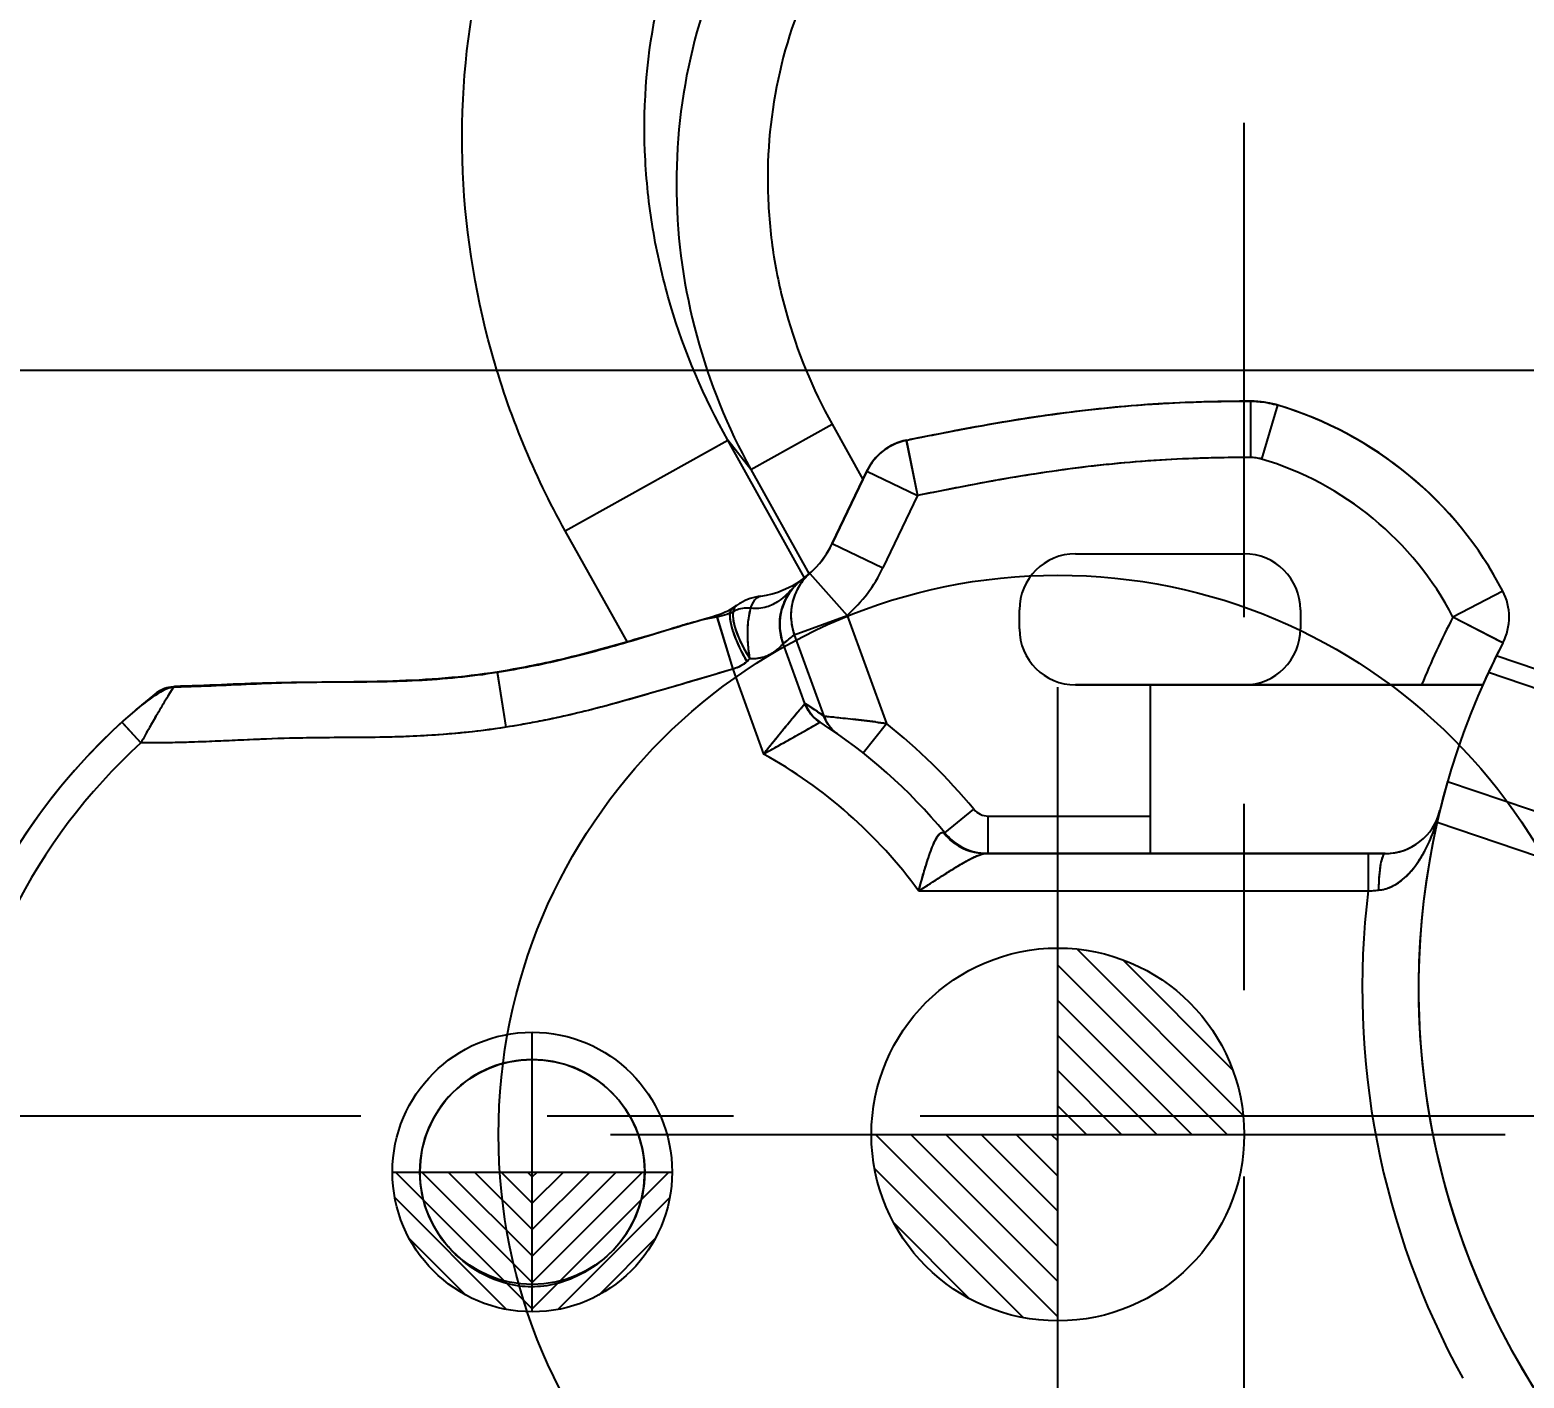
# Model space of a CAD drawing. Header units: millimetres. Extents: x 23075 to 24509, y -21593 to -20579.
# Drawn here: x 23832.64 to 23840.66, y -20850.29 to -20843.06 of the extents above; entities that cross this region are included whole.
import ezdxf

# ---------------------------------------------------------------- set-up
doc = ezdxf.new("R2010")
doc.units = ezdxf.units.MM
doc.header["$LTSCALE"] = 8
doc.linetypes.add('CENTER', pattern=[2, 1.25, -0.25, 0.25, -0.25])
doc.linetypes.add('CENTER2', pattern=[1.125, 0.75, -0.125, 0.125, -0.125])
doc.layers.get('DEFPOINTS').update_dxf_attribs({"color": 6})
for name, color, linetype in [('Cav-cor', 30, 'Continuous'), ('CL', 1, 'Continuous'), ('PIN', 5, 'Continuous'), ('PRODUCT', 1, 'Continuous')]:
    doc.layers.add(name, color=color, linetype=linetype)
doc.layers.add('dim', color=3, linetype='Continuous', lineweight=15)
doc.styles.get("Standard").update_dxf_attribs({"font": 'txt.shx', "width": 0.8, "bigfont": 'chineset.shx'})
doc.dimstyles.new('ISO-25', dxfattribs={"dimtxt": 5, "dimasz": 4, "dimexe": 0.3, "dimexo": 0.3, "dimtad": 0, "dimzin": 1, "dimdsep": 46, "dimtxsty": 'Standard', "dimcen": 0, "dimclrd": 3, "dimclre": 3, "dimclrt": 3, "dimazin": 0, "dimtfac": 1, "dimtofl": 0, "dimtmove": 0, "dimatfit": 0, "dimfxl": 0, "dimarcsym": 0})

# ---------------------------------------------------------------- blocks, each defined once
blk = doc.blocks.new('*D28255')
at = {"layer": 'DEFPOINTS', "color": 0}
for p in [(23757.1565, -20844.8851), (23853.682, -20996.8851), (23904.1565, -20996.8851)]:
    blk.add_point(p, dxfattribs=at)
at = {"layer": 'dim', "color": 3, "lineweight": -2}
for p, q in [((23757.4565, -20844.8851), (23904.4565, -20844.8851)), ((23904.1565, -20848.8851), (23904.1565, -20911.5934)), ((23904.1565, -20992.8851), (23904.1565, -20930.1768)), ((23853.982, -20996.8851), (23904.4565, -20996.8851))]:
    blk.add_line(p, q, dxfattribs=at)
at = {"layer": 'dim', "color": 3}
for points in [[(23904.8232, -20848.8851), (23903.4898, -20848.8851), (23904.1565, -20844.8851)], [(23903.4898, -20992.8851), (23904.8232, -20992.8851), (23904.1565, -20996.8851)]]:
    blk.add_solid(points, dxfattribs=at)
at = {"layer": 'dim', "color": 3, "insert": (23904.1565, -20920.8851), "char_height": 5, "attachment_point": 5, "rotation": 90}
blk.add_mtext('152.00', dxfattribs=at)

msp = doc.modelspace()

# ---------------------------------------------------------------- hatches: boundary and pattern name
at = {"layer": 'PIN', "linetype": 'CENTER2'}
h = msp.add_hatch(dxfattribs=at)
h.set_pattern_fill('ANSI31', color=181, scale=1.066667, angle=90, style=0)
h.set_pattern_definition([(135, (24020.92704, -20574.33976), (-0.094280904, -0.094280904), [])])
h.paths.add_polyline_path([(23838.1565, -20848.9851), (23837.1565, -20848.9851, 0.414214), (23838.1565, -20849.9851)])
h.paths.add_polyline_path([(23838.1565, -20847.9851), (23838.1565, -20848.9851), (23839.1565, -20848.9851, 0.414214)])
h = msp.add_hatch(dxfattribs=at)
h.set_pattern_fill('ANSI31', color=4, scale=0.8, angle=90, style=0)
h.set_pattern_definition([(135, (23972.4154, -20643.20259), (-0.07071068, -0.07071068), [])])
h.paths.add_polyline_path([(23835.3375, -20849.1866), (23834.5875, -20849.1866, 0.414214), (23835.3375, -20849.9366)])
h = msp.add_hatch(dxfattribs=at)
h.set_pattern_fill('ANSI31', color=4, scale=0.8, angle=90, style=0)
h.set_pattern_definition([(45, (23698.25958, -20643.20259), (0.07071068, -0.07071068), [])])
h.paths.add_polyline_path([(23835.3375, -20849.1866), (23836.0875, -20849.1866, -0.414214), (23835.3375, -20849.9366)])

# ---------------------------------------------------------------- linework, layer by layer
at = {"layer": 'Cav-cor', "color": 241}
for p, q in [((23839.1894, -20845.0521), (23839.1904, -20845.3536)), ((23839.3345, -20845.073), (23839.2485, -20845.362)), ((23836.5099, -20845.4185), (23836.9461, -20845.1755)), ((23836.9461, -20845.1755), (23837.1109, -20845.4713)), ((23835.5144, -20845.7469), (23836.3868, -20845.2609)), ((23836.5099, -20845.4185), (23836.3868, -20845.2609)), ((23836.7979, -20845.9988), (23836.3868, -20845.2609)), ((23837.3436, -20845.2624), (23837.4037, -20845.5579)), ((23836.5099, -20845.4185), (23836.8223, -20845.9793)), ((23836.9465, -20845.8158), (23837.1316, -20845.428)), ((23837.1316, -20845.428), (23837.4037, -20845.5579)), ((23837.4037, -20845.5579), (23837.2185, -20845.9457)), ((23835.8477, -20846.3451), (23835.5144, -20845.7469)), ((23836.9465, -20845.8158), (23837.2185, -20845.9457)), ((23838.252, -20845.8701), (23839.1565, -20845.8701)), ((23836.8262, -20845.9755), (23837.0261, -20846.2012)), ((23840.5435, -20846.0703), (23840.2762, -20846.2096)), ((23837.9505, -20846.2721), (23837.9505, -20846.1716)), ((23839.458, -20846.1716), (23839.458, -20846.2721)), ((23836.3283, -20846.2095), (23836.4126, -20846.4889)), ((23836.7431, -20846.3042), (23837.0261, -20846.2012)), ((23837.026, -20846.2011), (23837.2371, -20846.7809)), ((23840.5306, -20846.3418), (23840.2762, -20846.2096)), ((23836.7431, -20846.3042), (23836.9021, -20846.7409)), ((23836.8002, -20846.6737), (23836.6832, -20846.3523)), ((23842.6432, -20847.1448), (23840.5083, -20846.4184)), ((23835.1497, -20846.507), (23835.1965, -20846.8005)), ((23836.4126, -20846.4889), (23836.5783, -20846.9443)), ((23840.4664, -20846.5057), (23842.35, -20847.1466)), ((23833.4122, -20846.5864), (23833.383, -20846.634)), ((23838.252, -20846.5736), (23840.4356, -20846.5736)), ((23838.654, -20847.4781), (23838.654, -20846.5736)), ((23833.1444, -20846.7816), (23833.2382, -20846.8846)), ((23837.1125, -20846.9387), (23837.2371, -20846.7809)), ((23840.2476, -20847.0912), (23841.6296, -20847.5614)), ((23837.5503, -20847.368), (23837.7056, -20847.2404)), ((23837.7833, -20847.2771), (23838.654, -20847.2771)), ((23837.7833, -20847.4781), (23837.7833, -20847.2771)), ((23837.5431, -20847.3659), (23837.5503, -20847.368)), ((23840.1915, -20847.3092), (23841.3076, -20847.6889)), ((23837.7723, -20847.4781), (23839.913, -20847.4781)), ((23839.8214, -20847.4781), (23839.8214, -20847.6791)), ((23837.41, -20847.6791), (23839.8214, -20847.6791))]:
    msp.add_line(p, q, dxfattribs=at)
for centre, radius, start, end in [((23839.1903, -20845.5594), 0.5073, 73.48086, 90.12757), ((23838.7612, -20846.9995), 2.01, 27.53788, 73.42684), ((23837.4037, -20845.5579), 0.3015, 101.41329, 154.48569), ((23839.1908, -20845.5566), 0.2029, 73.48839, 90.13442), ((23838.7612, -20846.9995), 1.7085, 27.53508, 73.42839), ((23836.493, -20845.5993), 0.5025, 311.40532, 334.48361), ((23836.493, -20845.5993), 0.804, 311.53735, 334.48361), ((23838.252, -20846.1716), 0.3015, 90, 180), ((23839.1565, -20846.1716), 0.3015, 0, 90), ((23836.3463, -20845.4063), 0.7449, 307.31688, 309.72146), ((23836.9662, -20846.249), 0.3012, 137.87997, 200.06825), ((23837.0261, -20846.2008), 0.3012, 148.70335, 200.07687), ((23840.2762, -20846.2096), 0.3015, 332.55076, 27.53788), ((23836.2854, -20845.9393), 0.2739, 294.23962, 298.20736), ((23844.1111, -20848.2017), 4.3215, 152.5516, 157.86703), ((23836.2098, -20845.702), 0.8045, 306.05701, 311.53304), ((23838.252, -20846.2721), 0.3015, 180, 270), ((23839.1565, -20846.2721), 0.3015, 270, 0), ((23844.1111, -20848.2017), 4.02, 152.55076, 156.10887), ((23836.3351, -20846.2771), 0.2296, 312.05484, 317.60655), ((23833.4298, -20846.7414), 0.1556, 91.24422, 105.83938), ((23833.8826, -20847.4971), 1.0366, 125.75042, 130.76025), ((23833.8431, -20847.4418), 0.9687, 120.4551, 125.76652), ((23833.4291, -20846.7381), 0.1523, 105.9035, 120.36249), ((23838.9085, -20849.994), 6.4669, 148.69668, 149.14464), ((23835.3375, -20849.1866), 3.2662, 130.74193, 219.03424), ((23839.104, -20850.1058), 6.6921, 149.73879, 150.07635), ((23838.8127, -20849.9353), 6.3545, 149.15632, 149.74359), ((23835.1489, -20849.2552), 3.0652, 55.11205, 57.36913), ((23836.9897, -20846.6062), 0.1998, 199.77628, 237.3605), ((23837.0905, -20846.6732), 0.2001, 199.77621, 205.94405), ((23838.9917, -20850.0428), 6.5633, 150.41835, 151.23651), ((23839.1498, -20850.1323), 6.745, 150.07505, 150.41973), ((23835.3375, -20849.1866), 2.8643, 39.4141, 57.36912), ((23836.3374, -20852.9406), 6.2251, 82.23324, 83.36007), ((23836.3439, -20852.8594), 6.1437, 81.64085, 82.19147), ((23835.3375, -20849.1866), 3.0652, 39.4141, 51.70468), ((23835.3375, -20849.1866), 3.1155, 132.36224, 215.26683), ((23835.3375, -20849.1866), 2.5627, 36.03188, 61.04218), ((23844.1111, -20848.2017), 4.02, 163.96403, 166.27811), ((23837.7833, -20847.1766), 0.1005, 219.4141, 270), ((23839.913, -20847.1766), 0.3015, 270, 334.49217), ((23844.1111, -20848.2017), 4.02, 167.05768, 216.69853), ((23839.913, -20847.1766), 0.3015, 338.19891, 346.27811), ((23837.7781, -20847.1805), 0.2993, 218.25671, 235.20743), ((23837.7833, -20847.1766), 0.3015, 219.4141, 270), ((23837.7726, -20847.1884), 0.2897, 235.2144, 269.95008), ((23839.5485, -20847.1577), 0.6528, 326.25037, 330.98486), ((23844.1111, -20848.2017), 4.3215, 173.05421, 208.9287), ((23838.5431, -20831.5376), 16.192, 274.52779, 274.72493), ((23835.3375, -20849.1866), 0.603, 313.03161, 221.81517)]:
    msp.add_arc(centre, radius, start, end, dxfattribs=at)
for points, knots in [([(23835.5144, -20845.7469), (23835.3457, -20845.4442), (23835.0784, -20844.7965), (23834.9196, -20843.7593), (23835.0197, -20842.7136), (23835.3841, -20841.7276), (23835.9972, -20840.873), (23836.8196, -20840.2166), (23837.7884, -20839.8083), (23838.4847, -20839.7178), (23838.831, -20839.7178)], [0, 0, 0, 0, 0.125057, 0.2501, 0.375118, 0.500111, 0.625081, 0.750042, 0.875012, 1, 1, 1, 1]), ([(23836.3868, -20845.2609), (23836.2578, -20845.0322), (23836.1017, -20844.6656), (23835.9811, -20844.1531), (23835.9211, -20843.6294), (23835.9657, -20842.9661), (23836.1795, -20842.3349), (23836.4484, -20841.8797), (23836.7784, -20841.4666), (23837.2981, -20841.0456), (23838.0374, -20840.74), (23838.5679, -20840.6793), (23838.831, -20840.6837)], [0, 0, 0, 0, 0.124691, 0.187166, 0.249669, 0.37453, 0.499499, 0.562172, 0.624867, 0.749957, 0.875021, 1, 1, 1, 1]), ([(23839.019, -20840.9244), (23838.7609, -20840.9265), (23838.2424, -20840.9982), (23837.5214, -20841.3051), (23836.9073, -20841.7928), (23836.4447, -20842.4256), (23836.1639, -20843.1569), (23836.0786, -20843.9351), (23836.1887, -20844.7091), (23836.3849, -20845.1929), (23836.5099, -20845.4185)], [0, 0, 0, 0, 0.124996, 0.250058, 0.375086, 0.500118, 0.62513, 0.750096, 0.875093, 1, 1, 1, 1]), ([(23839.019, -20841.4073), (23838.8026, -20841.4073), (23838.3674, -20841.464), (23837.7618, -20841.7192), (23837.2479, -20842.1296), (23836.8646, -20842.6638), (23836.6371, -20843.28), (23836.5848, -20843.8251), (23836.624, -20844.2577), (23836.7153, -20844.6823), (23836.8407, -20844.9865), (23836.9461, -20845.1755)], [0, 0, 0, 0, 0.124948, 0.249931, 0.37487, 0.499823, 0.624791, 0.749758, 0.812368, 0.875028, 1, 1, 1, 1]), ([(23839.1892, -20845.0521), (23839.0341, -20845.0525), (23838.7239, -20845.0597), (23838.2603, -20845.1017), (23837.8002, -20845.1714), (23837.496, -20845.2317), (23837.344, -20845.2624)], [0, 0, 0, 0, 0.249998, 0.499995, 0.749993, 1, 1, 1, 1]), ([(23839.1904, -20845.3536), (23839.0402, -20845.3541), (23838.7398, -20845.3605), (23838.2909, -20845.402), (23837.8454, -20845.4696), (23837.5508, -20845.5282), (23837.4037, -20845.5579)], [0, 0, 0, 0, 0.25, 0.499988, 0.749985, 1, 1, 1, 1]), ([(23836.7979, -20845.9988), (23836.7958, -20846.0004), (23836.7763, -20846.0151), (23836.7578, -20846.0312), (23836.7428, -20846.0469)], [0, 0, 0, 0, 0.107547, 1, 1, 1, 1]), ([(23836.7428, -20846.0469), (23836.7168, -20846.0741), (23836.6739, -20846.1194), (23836.5926, -20846.1618), (23836.5384, -20846.1659), (23836.5102, -20846.1626)], [0, 0, 0, 0, 0.417858, 0.684279, 1, 1, 1, 1]), ([(23836.4148, -20846.1806), (23836.4121, -20846.1962), (23836.4148, -20846.2339), (23836.4401, -20846.3206), (23836.4758, -20846.3871), (23836.5047, -20846.4319)], [0, 0, 0, 0, 0.175427, 0.409233, 1, 1, 1, 1]), ([(23836.5102, -20846.1626), (23836.486, -20846.1598), (23836.452, -20846.1634), (23836.4221, -20846.1767), (23836.4148, -20846.1806)], [0, 0, 0, 0, 0.746361, 1, 1, 1, 1]), ([(23836.5047, -20846.4319), (23836.497, -20846.3827), (23836.4904, -20846.3107), (23836.4966, -20846.2204), (23836.5042, -20846.1803), (23836.51, -20846.1626)], [0, 0, 0, 0, 0.550509, 0.794341, 1, 1, 1, 1]), ([(23836.1544, -20846.2513), (23836.1293, -20846.2587), (23836.0271, -20846.2903), (23835.9253, -20846.3228), (23835.8477, -20846.3451)], [0, 0, 0, 0, 0.244551, 1, 1, 1, 1]), ([(23836.3283, -20846.2095), (23836.314, -20846.2118), (23836.2553, -20846.2227), (23836.1977, -20846.2386), (23836.1544, -20846.2513)], [0, 0, 0, 0, 0.243034, 1, 1, 1, 1]), ([(23836.3978, -20846.189), (23836.3924, -20846.1914), (23836.37, -20846.2006), (23836.3464, -20846.2066), (23836.3283, -20846.2095)], [0, 0, 0, 0, 0.244232, 1, 1, 1, 1]), ([(23836.3978, -20846.189), (23836.3957, -20846.2043), (23836.3998, -20846.2419), (23836.426, -20846.3305), (23836.4609, -20846.3999), (23836.4889, -20846.4476)], [0, 0, 0, 0, 0.167844, 0.401207, 1, 1, 1, 1]), ([(23835.8477, -20846.3451), (23835.7328, -20846.3782), (23835.5026, -20846.4427), (23835.2677, -20846.4882), (23835.1497, -20846.507)], [0, 0, 0, 0, 0.500005, 1, 1, 1, 1]), ([(23836.5047, -20846.4319), (23836.5305, -20846.4333), (23836.578, -20846.428), (23836.6391, -20846.3973), (23836.6698, -20846.3684), (23836.6832, -20846.3523)], [0, 0, 0, 0, 0.382678, 0.689371, 1, 1, 1, 1]), ([(23835.1497, -20846.507), (23835.0077, -20846.5296), (23834.7924, -20846.55), (23834.5048, -20846.5587), (23834.289, -20846.5591), (23834.0733, -20846.5608), (23833.7857, -20846.571), (23833.5702, -20846.5827), (23833.4264, -20846.5858)], [0, 0, 0, 0, 0.249943, 0.374951, 0.499965, 0.624972, 0.749983, 1, 1, 1, 1]), ([(23836.4126, -20846.4889), (23836.3123, -20846.5192), (23836.1114, -20846.5782), (23835.81, -20846.6664), (23835.5059, -20846.7457), (23835.2999, -20846.7841), (23835.1965, -20846.8005)], [0, 0, 0, 0, 0.250015, 0.500029, 0.750019, 1, 1, 1, 1]), ([(23836.4889, -20846.4476), (23836.4836, -20846.4524), (23836.461, -20846.4708), (23836.4339, -20846.4838), (23836.4126, -20846.4889)], [0, 0, 0, 0, 0.246765, 1, 1, 1, 1]), ([(23836.5783, -20846.9442), (23836.626, -20846.8832), (23836.6996, -20846.7927), (23836.7745, -20846.7032), (23836.8002, -20846.6737)], [0, 0, 0, 0, 0.664154, 1, 1, 1, 1]), ([(23836.9021, -20846.7409), (23836.9178, -20846.742), (23836.9695, -20846.7477), (23837.0212, -20846.7531), (23837.0572, -20846.7573)], [0, 0, 0, 0, 0.302656, 1, 1, 1, 1]), ([(23835.1965, -20846.8005), (23835.1158, -20846.8134), (23834.9534, -20846.8337), (23834.7088, -20846.8507), (23834.4636, -20846.8567), (23834.2184, -20846.8561), (23833.9733, -20846.8609), (23833.7284, -20846.8723), (23833.4834, -20846.8831), (23833.3199, -20846.885), (23833.2382, -20846.8846)], [0, 0, 0, 0, 0.125006, 0.25003, 0.375023, 0.50002, 0.625015, 0.75001, 0.875006, 1, 1, 1, 1]), ([(23836.5783, -20846.9443), (23836.6138, -20846.9246), (23836.7147, -20846.868), (23836.8155, -20846.8113), (23836.8807, -20846.7741)], [0, 0, 0, 0, 0.351063, 1, 1, 1, 1]), ([(23837.41, -20847.6791), (23837.4199, -20847.6416), (23837.4355, -20847.5866), (23837.4575, -20847.5152), (23837.4736, -20847.467), (23837.4909, -20847.4241), (23837.5068, -20847.3897), (23837.53, -20847.3617), (23837.5431, -20847.3659)], [0, 0, 0, 0, 0.333972, 0.49357, 0.642552, 0.774605, 0.88179, 1, 1, 1, 1]), ([(23837.41, -20847.6791), (23837.444, -20847.6577), (23837.5101, -20847.6145), (23837.6058, -20847.5537), (23837.6812, -20847.5089), (23837.7359, -20847.4845), (23837.7611, -20847.4781), (23837.7723, -20847.4781)], [0, 0, 0, 0, 0.289575, 0.568151, 0.816731, 0.919203, 1, 1, 1, 1]), ([(23839.8769, -20847.6746), (23839.9007, -20847.6726), (23839.9468, -20847.6594), (23840.0232, -20847.6092), (23840.0669, -20847.5568), (23840.0913, -20847.5204)], [0, 0, 0, 0, 0.263379, 0.515689, 1, 1, 1, 1]), ([(23839.8877, -20847.5354), (23839.8859, -20847.5452), (23839.8792, -20847.5914), (23839.877, -20847.638), (23839.8769, -20847.6746)], [0, 0, 0, 0, 0.214966, 1, 1, 1, 1]), ([(23839.913, -20847.4781), (23839.9104, -20847.4781), (23839.904, -20847.4828), (23839.8947, -20847.5021), (23839.8904, -20847.521), (23839.8877, -20847.5354)], [0, 0, 0, 0, 0.12164, 0.321714, 1, 1, 1, 1]), ([(23835.2668, -20849.7981), (23835.1942, -20849.7888), (23835.0519, -20849.7386), (23834.937, -20849.6433), (23834.8881, -20849.5886)], [0, 0, 0, 0, 0.499612, 1, 1, 1, 1]), ([(23835.749, -20849.6274), (23835.685, -20849.6871), (23835.5709, -20849.7611), (23835.3994, -20849.8039), (23835.3104, -20849.8037), (23835.2668, -20849.7981)], [0, 0, 0, 0, 0.498871, 0.749446, 1, 1, 1, 1])]:
    msp.add_open_spline(points, degree=3, knots=knots, dxfattribs=at)
for points in [[(23836.9758, -20846.8371), (23836.9483, -20846.818), (23836.9251, -20846.7909), (23836.9105, -20846.7607)], [(23840.1194, -20847.4743), (23840.1506, -20847.4182), (23840.1747, -20847.3577), (23840.1929, -20847.2961)], [(23840.1922, -20847.2921), (23840.1922, -20847.2909), (23840.1925, -20847.2897), (23840.1929, -20847.2886)], [(23840.1929, -20847.2961), (23840.1925, -20847.2948), (23840.1922, -20847.2935), (23840.1922, -20847.2921)], [(23840.1933, -20847.3013), (23840.1937, -20847.2996), (23840.1934, -20847.2978), (23840.1929, -20847.2961)]]:
    msp.add_open_spline(points, degree=3, dxfattribs=at)
at = {"layer": 'CL', "color": 6, "linetype": 'CENTER', "ltscale": 0.5}
for p, q in [((23839.1565, -20854.2109), (23839.1565, -20843.5593)), ((23829.4174, -20848.8851), (23844.4823, -20848.8851))]:
    msp.add_line(p, q, dxfattribs=at)
at = {"layer": 'PIN', "color": 181, "linetype": 'CENTER2'}
for p, q in [((23838.1565, -20851.3851), (23838.1565, -20846.5851)), ((23835.7565, -20848.9851), (23840.5565, -20848.9851))]:
    msp.add_line(p, q, dxfattribs=at)
at = {"layer": 'PIN', "color": 4, "linetype": 'CENTER2'}
for p, q in [((23835.3375, -20849.9366), (23835.3375, -20848.4366)), ((23835.3375, -20849.9366), (23835.3375, -20848.4366)), ((23834.5875, -20849.1866), (23836.0875, -20849.1866))]:
    msp.add_line(p, q, dxfattribs=at)
at = {"layer": 'PIN', "color": 181}
msp.add_circle((23838.1565, -20848.9851), 1, dxfattribs=at)
at = {"layer": 'PIN', "color": 4}
msp.add_circle((23835.3375, -20849.1866), 0.75, dxfattribs=at)
at = {"layer": 'PRODUCT'}
for p, q in [((23839.1894, -20845.0516), (23839.1894, -20845.0522)), ((23839.1894, -20845.0516), (23839.1894, -20845.0516)), ((23839.1894, -20845.0521), (23839.1904, -20845.3536)), ((23839.3345, -20845.073), (23839.2485, -20845.362)), ((23839.3319, -20845.0723), (23839.3345, -20845.073)), ((23837.3441, -20845.2625), (23837.3448, -20845.2604)), ((23837.3442, -20845.2625), (23837.4037, -20845.5579)), ((23837.1316, -20845.428), (23836.9465, -20845.8158)), ((23837.1316, -20845.428), (23837.4037, -20845.5579)), ((23837.4037, -20845.5579), (23837.2185, -20845.9457)), ((23836.9465, -20845.8158), (23837.2185, -20845.9457)), ((23838.252, -20845.8701), (23839.1565, -20845.8701)), ((23836.8262, -20845.9755), (23837.0261, -20846.2012)), ((23840.5435, -20846.0703), (23840.2762, -20846.2096)), ((23836.4127, -20846.1608), (23836.4126, -20846.1608)), ((23836.4127, -20846.1608), (23836.4332, -20846.1474)), ((23837.9505, -20846.2721), (23837.9505, -20846.1716)), ((23839.458, -20846.1716), (23839.458, -20846.2721)), ((23836.3255, -20846.2003), (23836.4126, -20846.4889)), ((23836.7431, -20846.3042), (23837.0261, -20846.2012)), ((23837.026, -20846.2011), (23837.2371, -20846.7809)), ((23840.5437, -20846.3486), (23840.2762, -20846.2096)), ((23836.7431, -20846.3042), (23836.9021, -20846.7409)), ((23836.8002, -20846.6737), (23836.6832, -20846.3523)), ((23835.149, -20846.5028), (23835.1965, -20846.8005)), ((23836.4126, -20846.4889), (23836.5783, -20846.9443)), ((23833.4187, -20846.5818), (23833.4122, -20846.5864)), ((23840.4356, -20846.5736), (23838.252, -20846.5736)), ((23838.654, -20847.4781), (23838.654, -20846.5736)), ((23833.1366, -20846.7732), (23833.2382, -20846.8846)), ((23837.1125, -20846.9387), (23837.2371, -20846.7809)), ((23837.5503, -20847.368), (23837.7056, -20847.2404)), ((23837.7833, -20847.4781), (23837.7833, -20847.2771)), ((23837.7833, -20847.2771), (23838.654, -20847.2771)), ((23839.913, -20847.4781), (23837.7723, -20847.4781)), ((23839.8214, -20847.4781), (23839.8214, -20847.6791)), ((23837.41, -20847.6791), (23839.8214, -20847.6791))]:
    msp.add_line(p, q, dxfattribs=at)
for centre, radius in [((23838.1565, -20848.9851), 3), ((23835.3375, -20849.1866), 0.603)]:
    msp.add_circle(centre, radius, dxfattribs=at)
for centre, radius, start, end in [((23838.7612, -20846.9995), 2.01, 27.53788, 73.5065), ((23837.4046, -20845.556), 0.3015, 101.42718, 154.48361), ((23838.7612, -20846.9995), 1.7085, 27.53508, 73.42839), ((23836.493, -20845.5993), 0.5025, 277.97021, 334.48361), ((23836.493, -20845.5993), 0.804, 311.53735, 334.48361), ((23838.252, -20846.1716), 0.3015, 90, 180), ((23839.1565, -20846.1716), 0.3015, 0, 90), ((23840.2762, -20846.2096), 0.3015, 332.55032, 27.53788), ((23844.1111, -20848.2017), 4.3215, 152.5516, 157.86703), ((23838.252, -20846.2721), 0.3015, 180, 270), ((23839.1565, -20846.2721), 0.3015, 270, 0), ((23844.1111, -20848.2017), 4.02, 152.55076, 247.39074), ((23835.3375, -20849.1866), 3.2662, 128.09958, 240.33843), ((23835.3375, -20849.1866), 2.8643, 39.4141, 57.36912), ((23835.3375, -20849.1866), 3.0652, 39.4141, 51.70468), ((23835.3375, -20849.1866), 3.1155, 132.36224, 215.26683), ((23835.3375, -20849.1866), 2.5627, 36.03188, 61.04218), ((23837.7833, -20847.1766), 0.1005, 219.4141, 270), ((23839.913, -20847.1766), 0.3015, 270, 346.27811), ((23837.7833, -20847.1766), 0.3015, 219.4141, 270), ((23844.1111, -20848.2017), 4.3215, 173.05421, 208.9287)]:
    msp.add_arc(centre, radius, start, end, dxfattribs=at)
for points, start_tangent, end_tangent in [([(23839.1894, -20845.0522), (23838.9401, -20845.056), (23838.6854, -20845.0671), (23838.4187, -20845.0889), (23838.1506, -20845.1205), (23837.8856, -20845.1603), (23837.6199, -20845.2082), (23837.3441, -20845.2625)], (-0.999995, -0.003088), (-0.980336, -0.197333)), ([(23837.3448, -20845.2604), (23837.4272, -20845.2439), (23837.9562, -20845.1482), (23838.5138, -20845.0786), (23839.1068, -20845.0519), (23839.1895, -20845.0516)], (0.980257, 0.197726), (1, 0.000061)), ([(23839.2301, -20845.0537), (23839.1894, -20845.0522)], (-0.996993, 0.07749), (-0.999994, -0.003452)), ([(23839.1895, -20845.0516), (23839.2133, -20845.0522), (23839.2302, -20845.0533)], (1, -0.000141), (0.996681, -0.081402)), ([(23839.3255, -20845.0704), (23839.2627, -20845.0573), (23839.2301, -20845.0537)], (-0.963658, 0.267138), (-0.996993, 0.07749)), ([(23839.2302, -20845.0533), (23839.3255, -20845.0704)], (0.996681, -0.081402), (0.962639, -0.270789)), ([(23839.3255, -20845.0704), (23839.3308, -20845.0719)], (0.962639, -0.270789), (0.959558, -0.281512)), ([(23839.3345, -20845.073), (23839.3255, -20845.0704)], (-0.958495, 0.285109), (-0.963658, 0.267138)), ([(23837.3442, -20845.2625), (23837.2571, -20845.2945), (23837.1839, -20845.3515), (23837.1316, -20845.428)], (-0.980551, -0.196267), (-0.430769, -0.902462)), ([(23839.1904, -20845.3536), (23838.9487, -20845.3573), (23838.704, -20845.368), (23838.449, -20845.3889), (23838.1909, -20845.4192), (23837.935, -20845.4578), (23837.6763, -20845.5041), (23837.4037, -20845.5579)], (-0.999996, -0.002749), (-0.980295, -0.197539)), ([(23839.2485, -20845.362), (23839.2198, -20845.3557), (23839.1904, -20845.3536)], (-0.958531, 0.284989), (-0.999995, -0.003083)), ([(23836.6832, -20846.3523), (23836.6651, -20846.2572), (23836.678, -20846.1612), (23836.7207, -20846.0744), (23836.7887, -20846.0056)], (-0.342761, 0.939423), (0.808447, 0.588568)), ([(23836.8262, -20845.9755), (23836.7687, -20846.0443), (23836.734, -20846.127), (23836.7252, -20846.2162), (23836.7431, -20846.3042)], (-0.748555, -0.663072), (0.343036, -0.939322)), ([(23836.5626, -20846.097), (23836.5064, -20846.1105), (23836.4537, -20846.1345)], (-0.99032, -0.138801), (-0.866031, -0.499991)), ([(23836.5047, -20846.4319), (23836.4942, -20846.3341), (23836.4954, -20846.2429), (23836.5084, -20846.1681), (23836.5316, -20846.1177), (23836.5626, -20846.097)], (-0.154021, 0.988068), (0.990332, 0.13872)), ([(23836.3255, -20846.2003), (23836.3725, -20846.1824), (23836.4126, -20846.1608)], (0.957437, 0.288642), (0.853645, 0.520855)), ([(23836.4007, -20846.1766), (23836.398, -20846.2206), (23836.4132, -20846.2852), (23836.4446, -20846.3635), (23836.4889, -20846.4476)], (-0.442259, -0.896888), (0.50731, -0.861764)), ([(23836.4132, -20846.1616), (23836.4007, -20846.1766)], (-0.812676, -0.582716), (-0.442259, -0.896888)), ([(23836.4143, -20846.1842), (23836.4165, -20846.2318), (23836.4333, -20846.2922), (23836.4635, -20846.3606), (23836.5047, -20846.4319)], (-0.131738, -0.991285), (0.542555, -0.84002)), ([(23836.4333, -20846.1477), (23836.4269, -20846.153), (23836.4143, -20846.1842)], (-0.840312, -0.542103), (-0.131738, -0.991285)), ([(23836.4537, -20846.1345), (23836.4332, -20846.1475)], (-0.866031, -0.499991), (-0.822945, -0.56812)), ([(23835.149, -20846.5028), (23835.4961, -20846.4348), (23835.9145, -20846.3214), (23836.3255, -20846.2003)], (0.987527, 0.157451), (0.957525, 0.288349)), ([(23836.6832, -20846.3523), (23836.7035, -20846.3371), (23836.7235, -20846.321), (23836.7431, -20846.3042)], (0.808448, 0.588567), (0.748556, 0.663072)), ([(23836.5047, -20846.4319), (23836.5498, -20846.4299), (23836.5918, -20846.419), (23836.6267, -20846.4018), (23836.6524, -20846.3832), (23836.6696, -20846.3674), (23836.6793, -20846.3569), (23836.6832, -20846.3523)], (0.998489, -0.054952), (0.643268, 0.765641)), ([(23833.4187, -20846.5804), (23833.9215, -20846.5622), (23834.5895, -20846.5517), (23835.149, -20846.5028)], (0.999639, 0.026875), (0.987591, 0.157049)), ([(23836.4126, -20846.4889), (23836.2217, -20846.5458), (23836.0499, -20846.5961), (23835.8942, -20846.641), (23835.7517, -20846.6808), (23835.6205, -20846.7149), (23835.4999, -20846.7432), (23835.3895, -20846.7663), (23835.2886, -20846.7851), (23835.1965, -20846.8005)], (-0.957354, -0.288919), (-0.987567, -0.157201)), ([(23836.4889, -20846.4476), (23836.4528, -20846.4734), (23836.4126, -20846.4889)], (-0.743686, -0.668529), (-0.971997, -0.234995)), ([(23836.5047, -20846.4319), (23836.4971, -20846.4398), (23836.4889, -20846.4476)], (-0.675195, -0.737639), (-0.743429, -0.668815)), ([(23833.3654, -20846.5919), (23833.4128, -20846.582)], (0.936838, 0.349763), (0.998412, 0.056332)), ([(23833.38, -20846.5894), (23833.4122, -20846.5864)], (0.97898, 0.203956), (0.999799, -0.020036)), ([(23833.4122, -20846.5864), (23833.4016, -20846.6036)], (-0.523449, -0.852057), (-0.525157, -0.851005)), ([(23833.4128, -20846.582), (23833.4187, -20846.5818)], (0.998412, 0.056332), (0.999798, 0.020088)), ([(23833.3221, -20846.6162), (23833.323, -20846.6156), (23833.3654, -20846.5919)], (0.786828, 0.617173), (0.936838, 0.349763)), ([(23833.3221, -20846.6162), (23833.3494, -20846.5995), (23833.3553, -20846.597)], (0.787101, 0.616824), (0.925382, 0.379036)), ([(23833.3553, -20846.597), (23833.38, -20846.5894)], (0.925382, 0.379036), (0.97898, 0.203956)), ([(23833.383, -20846.634), (23833.3569, -20846.6773)], (-0.519276, -0.854607), (-0.512852, -0.858477)), ([(23833.4016, -20846.6036), (23833.383, -20846.634)], (-0.525157, -0.851005), (-0.519276, -0.854607)), ([(23833.3569, -20846.6773), (23833.3238, -20846.7334), (23833.2839, -20846.8027), (23833.2382, -20846.8846)], (-0.512852, -0.858477), (-0.481008, -0.876716)), ([(23836.5783, -20846.9442), (23836.6161, -20846.8963), (23836.6581, -20846.8441), (23836.7008, -20846.7919), (23836.74, -20846.7447), (23836.7714, -20846.7074), (23836.7918, -20846.6835), (23836.8002, -20846.6737)], (0.615304, 0.78829), (0.65567, 0.755047)), ([(23836.8002, -20846.6737), (23836.8017, -20846.6738)], (0.777706, 0.628628), (0.841902, -0.539631)), ([(23836.8807, -20846.7741), (23836.8467, -20846.7467), (23836.8195, -20846.7127), (23836.8002, -20846.6737)], (-0.841901, 0.539632), (-0.342883, 0.939378)), ([(23836.882, -20846.7744), (23836.8481, -20846.7471), (23836.8209, -20846.713), (23836.8017, -20846.6738)], (-0.842162, 0.539225), (-0.338648, 0.940913)), ([(23836.8017, -20846.6738), (23836.8349, -20846.6953), (23836.8683, -20846.7177), (23836.9021, -20846.7409)], (0.842162, -0.539224), (0.820272, -0.571974)), ([(23836.9758, -20846.8371), (23836.9448, -20846.8104), (23836.9199, -20846.7779), (23836.9021, -20846.7409)], (-0.820268, 0.571979), (-0.338223, 0.941066)), ([(23836.9021, -20846.7409), (23836.9101, -20846.7417), (23836.9291, -20846.7434), (23836.9604, -20846.7466), (23837.0037, -20846.7512), (23837.0572, -20846.7573), (23837.1171, -20846.7645), (23837.1786, -20846.7726), (23837.2371, -20846.7809)], (0.997373, -0.07243), (0.989403, -0.145194)), ([(23835.1965, -20846.8005), (23834.8376, -20846.8412), (23834.5201, -20846.8548), (23834.24, -20846.8568), (23833.973, -20846.862), (23833.7114, -20846.873), (23833.4637, -20846.8823), (23833.2382, -20846.8846)], (-0.987525, -0.157459), (-0.999988, 0.00488)), ([(23836.5783, -20846.9443), (23836.6315, -20846.9146), (23836.6897, -20846.882), (23836.7479, -20846.8492), (23836.8008, -20846.8194), (23836.8426, -20846.7957), (23836.8695, -20846.7804), (23836.8807, -20846.7741)], (0.874511, 0.485006), (0.868396, 0.495871)), ([(23836.8807, -20846.7741), (23836.882, -20846.7744)], (0.868058, 0.496463), (0.842124, -0.539284)), ([(23839.8769, -20847.6746), (23839.9082, -20847.6693), (23839.9407, -20847.6582), (23839.9742, -20847.6404), (23840.0078, -20847.6158), (23840.0408, -20847.5845), (23840.0727, -20847.5465), (23840.1033, -20847.5017), (23840.1324, -20847.4498), (23840.1597, -20847.3904), (23840.1845, -20847.3233), (23840.2059, -20847.2481)], (0.996591, 0.082497), (0.237244, 0.97145)), ([(23837.5069, -20847.3932), (23837.5259, -20847.3699), (23837.5431, -20847.3659)], (0.48509, 0.874464), (0.953889, -0.300161)), ([(23837.5473, -20847.3711), (23837.5431, -20847.3659)], (-0.636435, 0.771331), (-0.618781, 0.785563)), ([(23837.5431, -20847.3659), (23837.5485, -20847.3675), (23837.5503, -20847.368)], (0.957601, -0.288098), (0.957874, -0.28719)), ([(23837.6073, -20847.4263), (23837.5473, -20847.3711)], (-0.821883, 0.569656), (-0.636435, 0.771331)), ([(23837.41, -20847.6791), (23837.4372, -20847.5821), (23837.4625, -20847.5005), (23837.4858, -20847.4368), (23837.5069, -20847.3932)], (0.257304, 0.966331), (0.48509, 0.874464)), ([(23837.7107, -20847.4714), (23837.686, -20847.4649), (23837.6073, -20847.4263)], (-0.976908, 0.213659), (-0.821883, 0.569656)), ([(23837.41, -20847.6791), (23837.5034, -20847.6191), (23837.5835, -20847.5682), (23837.6499, -20847.528), (23837.7026, -20847.4998), (23837.7427, -20847.4834)], (0.846442, 0.532481), (0.954567, 0.297996)), ([(23837.7437, -20847.4766), (23837.7107, -20847.4714)], (-0.994972, 0.100151), (-0.976908, 0.213659)), ([(23837.7427, -20847.4834), (23837.7723, -20847.4781)], (0.954567, 0.297996), (1, -0.000573)), ([(23837.7723, -20847.4781), (23837.7437, -20847.4766)], (-1, -0.000042), (-0.994972, 0.100151)), ([(23839.913, -20847.4781), (23839.8993, -20847.493), (23839.8877, -20847.5354), (23839.8799, -20847.5991), (23839.8769, -20847.6746)], (-1, 0.000018), (-0.004018, -0.999992)), ([(23839.8214, -20847.6791), (23839.8493, -20847.6769), (23839.8769, -20847.6746)], (0.996877, 0.078972), (0.996599, 0.082401))]:
    msp.add_spline(points, degree=3, dxfattribs=dict(at, start_tangent=start_tangent, end_tangent=end_tangent))

# ---------------------------------------------------------------- dimensions: what is measured, and where the dimension line sits
at = {"layer": 'dim'}
dim = msp.add_linear_dim(base=(23904.1565, -20996.8851), p1=(23757.1565, -20844.8851), p2=(23853.682, -20996.8851), angle=90, dimstyle='ISO-25', dxfattribs=at)
dim.commit()
dim.dimension.update_dxf_attribs({"geometry": '*D28255', "text_midpoint": (23904.1565, -20920.8851)})

doc.saveas('drawing.dxf')
